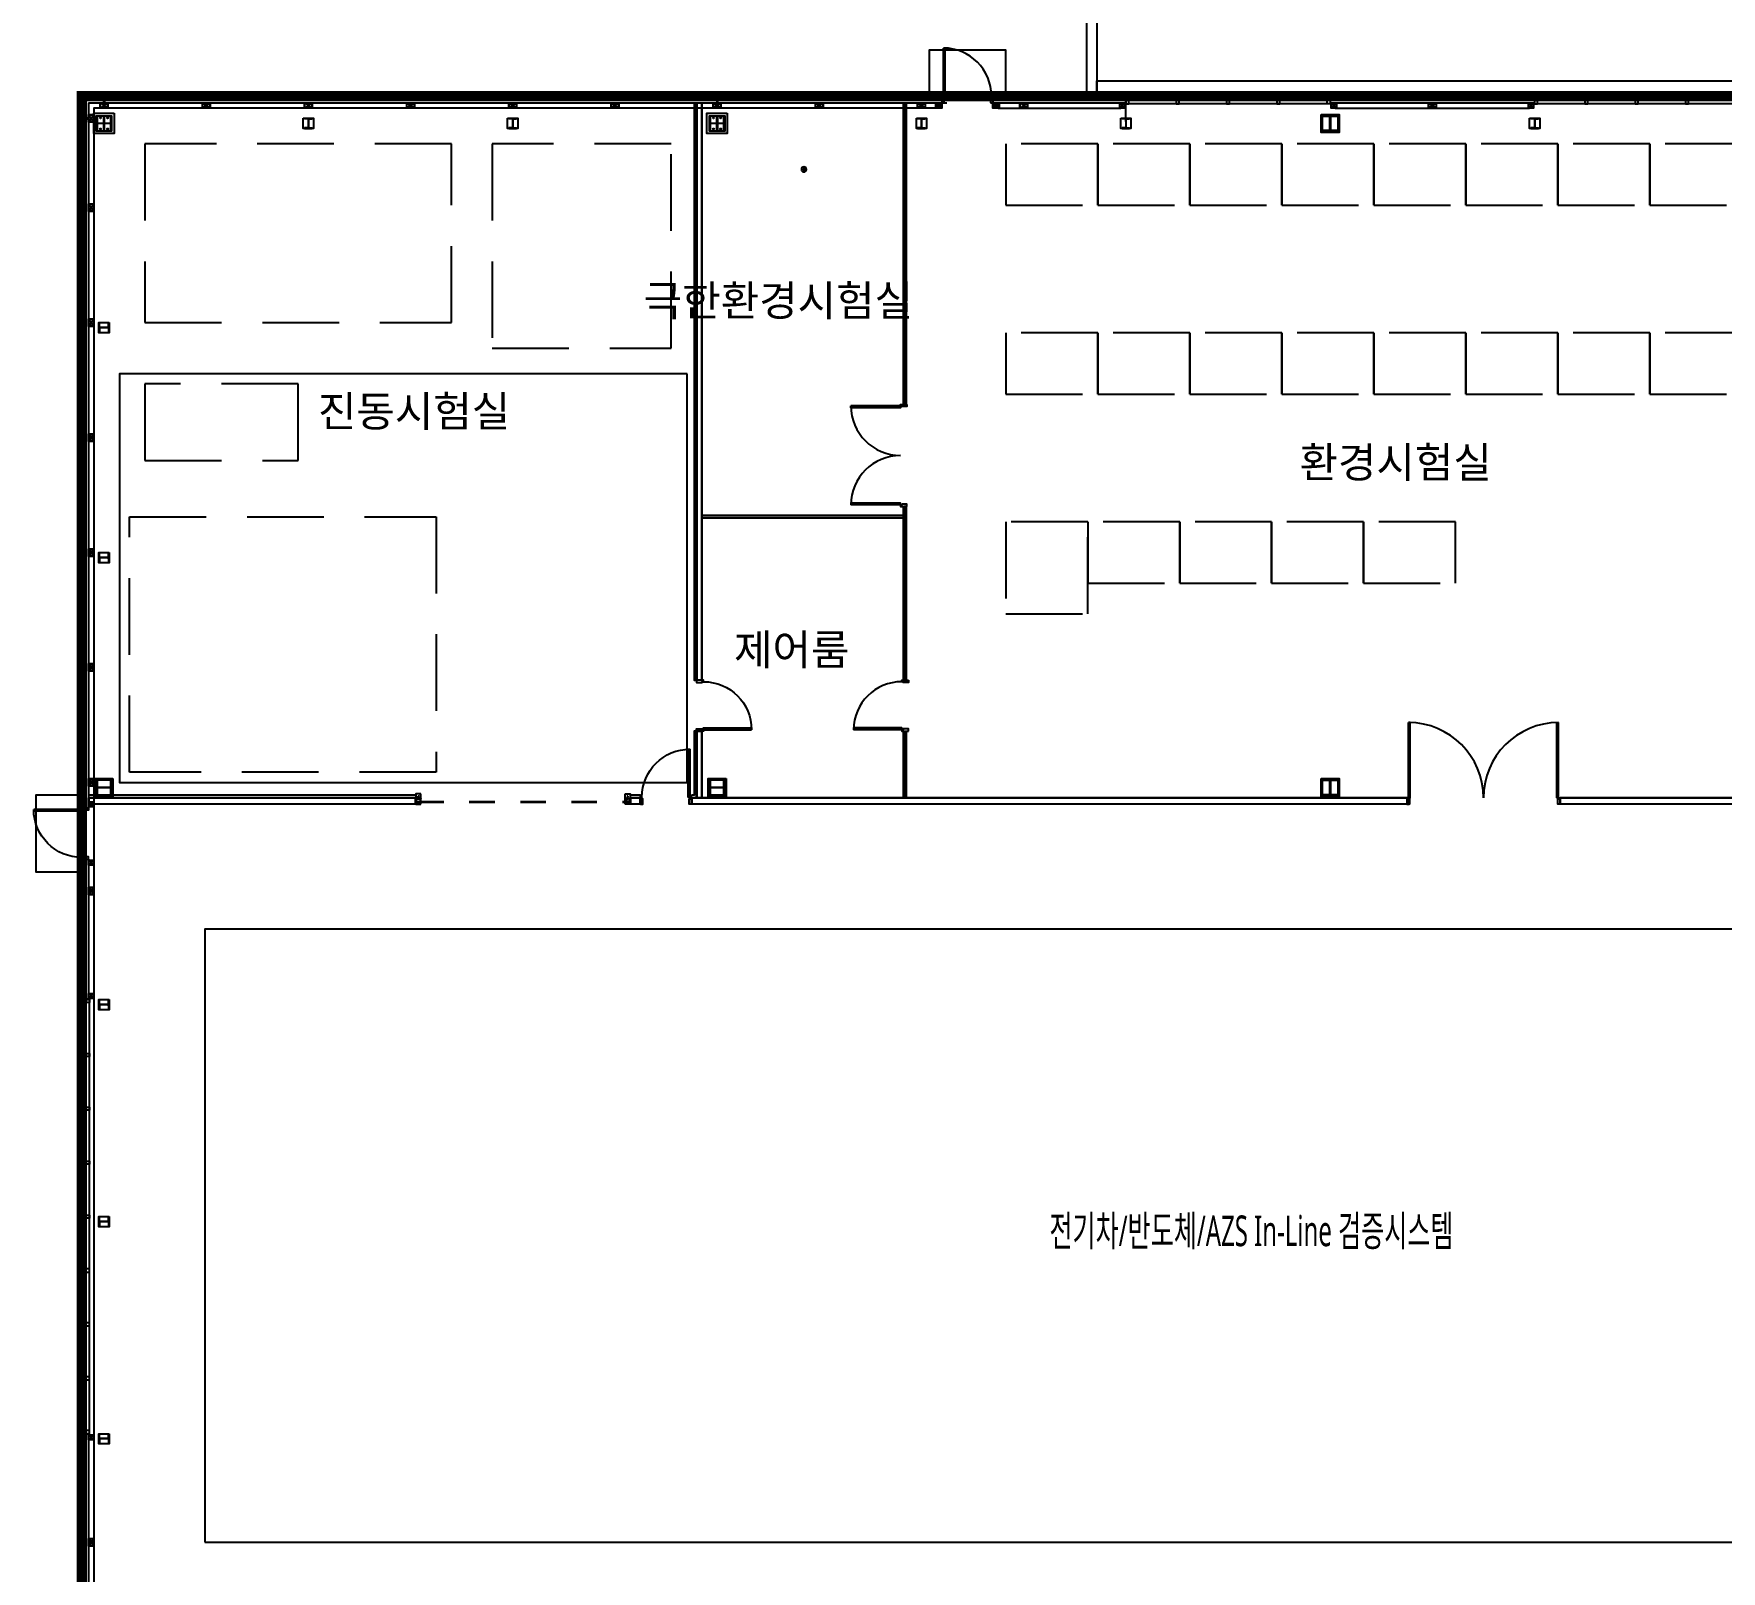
# Model space of a CAD drawing. Header units: millimetres. Extents: x 0 to 420500, y 0 to 297000.
# Drawn here: x 121329 to 154358, y 222067 to 252165 of the extents above; entities that cross this region are included whole.
import ezdxf

# ---------------------------------------------------------------- set-up
doc = ezdxf.new("R2010")
doc.units = ezdxf.units.MM
doc.header["$LTSCALE"] = 500
for name, pattern in [('HID', [2.3, 1.5, -0.8]), ('HIDDEN', [0.375, 0.25, -0.125]), ('HIDDEN2', [1, 0.5, -0.5])]:
    doc.linetypes.add(name, pattern=pattern)
for name, color, linetype in [('AA-WAXM-FRAM', 7, 'Continuous'), ('AX', 2, 'Continuous'), ('BACK', 8, 'Continuous'), ('ELE-6', 6, 'Continuous'), ('HAT', 8, 'Continuous'), ('메탈판넬-2', 8, 'Continuous')]:
    doc.layers.add(name, color=color, linetype=linetype)
doc.styles.add('스타일1', font='')
doc.styles.get('스타일1').set_extended_font_data('Malgun Gothic')

# ---------------------------------------------------------------- blocks, each defined once
blk = doc.blocks.new('D-1000')
at = {"layer": 'BACK'}
blk.add_line((30, 125), (30, 1065), dxfattribs=at)
for points in [[(30, 125), (65, 125), (65, 1065), (30, 1065)], [(0, -10), (45, -10), (45, -10), (45, -10), (45, 95), (30, 95), (30, 125), (0, 125), (0, -10)], [(1000, -10), (955, -10), (955, -10), (955, -10), (955, 95), (970, 95), (970, 125), (1000, 125), (1000, -10)]]:
    blk.add_lwpolyline(points, dxfattribs=at)
blk.add_arc((30, 125), 940, 0, 90, dxfattribs=at)
blk = doc.blocks.new('D-2000')
at = {"layer": 'BACK'}
for p, q in [((30, 210), (30, 1180)), ((1970, 210), (1970, 1180))]:
    blk.add_line(p, q, dxfattribs=at)
for points in [[(30, 210), (65, 210), (65, 1180), (30, 1180)], [(1970, 210), (1935, 210), (1935, 1180), (1970, 1180)], [(0, 85), (45, 85), (45, 85), (45, 85), (45, 180), (30, 180), (30, 210), (0, 210), (0, 85)], [(2000, 85), (1955, 85), (1955, 85), (1955, 85), (1955, 180), (1970, 180), (1970, 210), (2000, 210), (2000, 85)]]:
    blk.add_lwpolyline(points, dxfattribs=at)
for centre, start, end in [((30, 210), 0, 90), ((1970, 210), 90, 180)]:
    blk.add_arc(centre, 970, start, end, dxfattribs=at)
blk = doc.blocks.new('XREF-A-PLAN$0$D-2000')
at = {"layer": 'BACK'}
for p, q in [((-970, 190), (-970, 1660)), ((1970, 190), (1970, 1660))]:
    blk.add_line(p, q, dxfattribs=at)
for points in [[(-970, 190), (-935, 190), (-935, 1660), (-970, 1660)], [(1970, 190), (1935, 190), (1935, 1660), (1970, 1660)], [(-1000, 65), (-955, 65), (-955, 65), (-955, 65), (-955, 160), (-970, 160), (-970, 190), (-1000, 190), (-1000, 65)], [(2000, 65), (1955, 65), (1955, 65), (1955, 65), (1955, 160), (1970, 160), (1970, 190), (2000, 190), (2000, 65)]]:
    blk.add_lwpolyline(points, dxfattribs=at)
for centre, start, end in [((-970, 190), 0, 90), ((1970, 190), 90, 180)]:
    blk.add_arc(centre, 1470, start, end, dxfattribs=at)
blk = doc.blocks.new('shutte-4x4')
at = {"layer": 'BACK'}
h = blk.add_hatch(dxfattribs=at)
h.set_pattern_fill('ANSI37', color=256, scale=1.25, angle=360, style=0)
h.set_pattern_definition([(135, (628927.8064, 2052648.192), (-2.806330038, -2.806330038), []), (225, (628927.8064, 2052648.192), (2.806330038, -2.806330038), [])])
h.paths.add_polyline_path([(-5027, 13, 0.484621), (-5027, 12, -0.246615), (-5022, 6), (-5022, 6), (-5022, -6), (-5016, -6), (-5016, 4, -0.042788), (-5016, 4, 0.351979)])
h.paths.add_polyline_path([(-5016, -6), (-5022, -6), (-5022, -9), (-5016, -9)])
h.paths.add_polyline_path([(-5016, -9), (-5022, -9), (-5022, -13), (-5016, -13)])
h.paths.add_polyline_path([(-5016, -13), (-5022, -13), (-5022, -23), (-5014, -23), (-5014, -17), (-5016, -17)])
h = blk.add_hatch(dxfattribs=at)
h.set_pattern_fill('ANSI37', color=256, scale=1.25, angle=360, style=0)
h.set_pattern_definition([(225, (628927.8064, 2061425.844), (-2.806330038, 2.806330038), []), (135, (628927.8064, 2061425.844), (2.806330038, 2.806330038), [])])
h.paths.add_polyline_path([(-996, 13, -0.484621), (-995, 12, 0.246615), (-1000, 6), (-1000, 6), (-1000, -6), (-1006, -6), (-1006, 4, 0.042788), (-1006, 4, -0.351979)])
h.paths.add_polyline_path([(-1006, -6), (-1000, -6), (-1000, -9), (-1006, -9)])
h.paths.add_polyline_path([(-1006, -9), (-1000, -9), (-1000, -13), (-1006, -13)])
h.paths.add_polyline_path([(-1006, -13), (-1000, -13), (-1000, -23), (-1009, -23), (-1009, -17), (-1006, -17)])
for p, q in [((-5111, 75), (-5111, -25)), ((-5096, 75), (-5111, 75)), ((-5110, 73), (-5110, -24)), ((-5096, 73), (-5110, 73)), ((-5026, 85), (-5096, 85)), ((-5096, 85), (-5096, 55)), ((-5096, 75), (-5096, 73)), ((-5094, 55), (-5096, 55)), ((-5029, 83), (-5094, 83)), ((-5094, 83), (-5094, 55)), ((-5083, 26), (-5013, 26)), ((-5083, -2), (-5083, 26)), ((-5081, 25), (-5011, 25)), ((-5081, 0), (-5081, 25)), ((-5071, 77), (-5071, 83)), ((-5051, 77), (-5071, 77)), ((-5066, 85), (-5066, 125)), ((-5066, 75), (-5066, 83)), ((-5063, 13), (-5063, 23)), ((-5056, 85), (-5056, 125)), ((-5056, 75), (-5056, 83)), ((-5051, 77), (-5051, 83)), ((-5029, 83), (-5029, 55)), ((-5026, 55), (-5029, 55)), ((-5026, 85), (-5026, 55)), ((-5026, 73), (-5026, 75)), ((-5011, 75), (-5026, 75)), ((-5013, 73), (-5026, 73)), ((-5022, 0), (-5022, 6)), ((-5016, -17), (-5016, 4)), ((-5014, -23), (-5014, 4)), ((-5013, 26), (-5013, 73)), ((-5011, 25), (-5011, 75)), ((-5011, -25), (-5011, 4)), ((-1011, 25), (-1011, 75)), ((-1011, 75), (-996, 75)), ((-941, 25), (-1011, 25)), ((-1011, -25), (-1011, 4)), ((-1010, 26), (-1010, 73)), ((-1010, 73), (-996, 73)), ((-940, 26), (-1010, 26)), ((-1009, -23), (-1009, 4)), ((-1006, -17), (-1006, 4)), ((-1000, 0), (-1000, 6)), ((-996, 85), (-926, 85)), ((-996, 85), (-996, 55)), ((-996, 73), (-996, 75)), ((-996, 55), (-994, 55)), ((-994, 83), (-929, 83)), ((-994, 83), (-994, 55)), ((-971, 77), (-971, 83)), ((-971, 77), (-951, 77)), ((-966, 85), (-966, 125)), ((-966, 75), (-966, 83)), ((-960, 13), (-960, 23)), ((-956, 85), (-956, 125)), ((-956, 75), (-956, 83)), ((-951, 77), (-951, 83)), ((-941, 0), (-941, 25)), ((-940, -2), (-940, 26)), ((-929, 83), (-929, 55)), ((-929, 55), (-926, 55)), ((-926, 85), (-926, 55)), ((-926, 75), (-926, 73)), ((-926, 75), (-911, 75)), ((-926, 73), (-913, 73)), ((-913, 73), (-913, -24)), ((-911, 75), (-911, -25)), ((-5111, -25), (-5011, -25)), ((-5110, -24), (-5013, -24)), ((-5083, -2), (-5025, -2)), ((-5081, 0), (-5022, 0)), ((-5031, -6), (-5036, -9)), ((-5031, -13), (-5036, -9)), ((-5031, -6), (-5014, -6)), ((-5031, -13), (-5014, -13)), ((-5025, -24), (-5025, -2)), ((-5022, -24), (-5022, 0)), ((-5014, -17), (-5016, -17)), ((-5014, -6), (-5011, -3)), ((-5014, -13), (-5011, -16)), ((-5013, -24), (-5013, -2)), ((-5011, -25), (-5011, 0)), ((-1011, -25), (-1011, 0)), ((-1009, -6), (-1011, -3)), ((-1009, -13), (-1011, -16)), ((-911, -25), (-1011, -25)), ((-1010, -24), (-1010, -2)), ((-913, -24), (-1010, -24)), ((-991, -6), (-1009, -6)), ((-991, -13), (-1009, -13)), ((-1009, -17), (-1006, -17)), ((-941, 0), (-1000, 0)), ((-1000, -24), (-1000, 0)), ((-940, -2), (-998, -2)), ((-998, -24), (-998, -2)), ((-991, -6), (-986, -9)), ((-991, -13), (-986, -9))]:
    blk.add_line(p, q, dxfattribs=at)
at = {"layer": 'BACK', "linetype": 'HIDDEN2', "ltscale": 2}
for p, q in [((-5063, 23), (-960, 23)), ((-5063, 13), (-960, 13))]:
    blk.add_line(p, q, dxfattribs=at)
at = {"layer": 'BACK'}
for points in [[(-5011, 175), (-5111, 175), (-5111, 85), (-5011, 85)], [(-5014, 173), (-5109, 173), (-5109, 87), (-5014, 87)], [(-1011, 175), (-911, 175), (-911, 85), (-1011, 85)], [(-1009, 173), (-914, 173), (-914, 87), (-1009, 87)]]:
    blk.add_lwpolyline(points, close=True, dxfattribs=at)
for centre, radius, start, end in [((-5117, 80), 7.53, 318.3864, 41.6136), ((-5116, 80), 7.53, 318.3864, 41.6136), ((-5114, 80), 7.53, 318.3864, 41.6136), ((-5113, 80), 7.53, 318.3864, 41.6136), ((-5112, 80), 7.53, 318.3864, 41.6136), ((-5111, 80), 7.53, 318.3864, 41.6136), ((-5110, 80), 7.53, 318.3864, 41.6136), ((-5108, 80), 7.53, 318.3864, 41.6136), ((-5107, 80), 7.53, 318.3864, 41.6136), ((-5106, 80), 7.53, 318.3864, 41.6136), ((-5069, 132), 7.9, 216.9609, 331.8306), ((-5061, 99), 24.2, 245.5812, 294.4188), ((-5055, 124), 7.93, 47.3689, 145.662), ((-5027, 2), 11, 10.779, 88.343), ((-5027, 13), 0.603, 108.9819, 212.4052), ((-5030, 5), 8.07, 9.966, 64.9017), ((-5016, 80), 7.53, 138.3864, 221.6136), ((-5015, 80), 7.53, 138.3864, 221.6136), ((-5014, 80), 7.53, 138.3864, 221.6136), ((-5013, 80), 7.53, 138.3864, 221.6136), ((-5012, 80), 7.53, 138.3864, 221.6136), ((-5010, 80), 7.53, 138.3864, 221.6136), ((-5009, 80), 7.53, 138.3864, 221.6136), ((-5008, 80), 7.53, 138.3864, 221.6136), ((-5014, 4), 2.5, 0, 180), ((-5007, 80), 7.53, 138.3864, 221.6136), ((-5006, 80), 7.53, 138.3864, 221.6136), ((-1017, 80), 7.53, 318.3864, 41.6136), ((-1009, 4), 2.5, 0, 180), ((-1016, 80), 7.53, 318.3864, 41.6136), ((-1014, 80), 7.53, 318.3864, 41.6136), ((-1013, 80), 7.53, 318.3864, 41.6136), ((-1012, 80), 7.53, 318.3864, 41.6136), ((-995, 2), 11, 91.657, 169.221), ((-1011, 80), 7.53, 318.3864, 41.6136), ((-1010, 80), 7.53, 318.3864, 41.6136), ((-1008, 80), 7.53, 318.3864, 41.6136), ((-1007, 80), 7.53, 318.3864, 41.6136), ((-1006, 80), 7.53, 318.3864, 41.6136), ((-992, 5), 8.07, 115.0983, 170.034), ((-996, 13), 0.603, 327.5948, 71.0181), ((-967, 124), 7.93, 34.338, 132.6311), ((-961, 99), 24.2, 245.5812, 294.4188), ((-954, 132), 7.9, 208.1694, 323.0391), ((-916, 80), 7.53, 138.3864, 221.6136), ((-915, 80), 7.53, 138.3864, 221.6136), ((-914, 80), 7.53, 138.3864, 221.6136), ((-913, 80), 7.53, 138.3864, 221.6136), ((-912, 80), 7.53, 138.3864, 221.6136), ((-910, 80), 7.53, 138.3864, 221.6136), ((-909, 80), 7.53, 138.3864, 221.6136), ((-908, 80), 7.53, 138.3864, 221.6136), ((-907, 80), 7.53, 138.3864, 221.6136), ((-906, 80), 7.53, 138.3864, 221.6136)]:
    blk.add_arc(centre, radius, start, end, dxfattribs=at)
blk = doc.blocks.new('%%P150RD')
at = {"layer": 'BACK'}
for p, q in [((-87.5, 0), (87.5, 0)), ((0, 87.5), (0, -87.5))]:
    blk.add_line(p, q, dxfattribs=at)
blk.add_circle((0, 0), 75, dxfattribs=at)
blk = doc.blocks.new('SQ-PIPE-100X100X4.5TP')
at = {"layer": 'BACK'}
for p, q in [((-96, 96), (-4, 4)), ((-4, 96), (-96, 4))]:
    blk.add_line(p, q, dxfattribs=at)
for points in [[(0, 100), (0, 0), (-100, 0), (-100, 100)], [(-4, 96), (-4, 4), (-96, 4), (-96, 96)]]:
    blk.add_lwpolyline(points, close=True, dxfattribs=at)
blk = doc.blocks.new('SQ-PIPE-100X100X4.5T')
at = {"layer": 'BACK'}
for p, q in [((-89, 8), (46, 8)), ((-89, -8), (46, -8))]:
    blk.add_line(p, q, dxfattribs=at)
blk.add_circle((-69, 0), 7.5, dxfattribs=at)
blk.add_arc((-102, 0), 15.1, 330.1372, 29.8628, dxfattribs=at)
blk = doc.blocks.new('SQ-PIPE-100X100X4.5TS')
at = {"layer": 'BACK'}
for p, q in [((-71, 4), (71, 96)), ((71, 4), (-71, 96))]:
    blk.add_line(p, q, dxfattribs=at)
for points in [[(75, 0), (75, 100), (-75, 100), (-75, 0)], [(71, 4), (71, 96), (-71, 96), (-71, 4)]]:
    blk.add_lwpolyline(points, close=True, dxfattribs=at)
blk = doc.blocks.new('SQ-PIPE-100X100X4.5TD')
at = {"layer": 'ELE-6'}
for p, q in [((-10, 135), (-10, 0)), ((0, 135), (0, 0))]:
    blk.add_line(p, q, dxfattribs=at)
at = {"layer": 'HAT'}
blk.add_circle((-5, 122), 5, dxfattribs=at)
blk.add_arc((-5, 144), 10, 240.1368, 299.8632, dxfattribs=at)
blk = doc.blocks.new('X-PIPE-1PL')
at = {"layer": 'AA-WAXM-FRAM', "color": 8}
blk.add_line((24100, 200), (27900, 200), dxfattribs=at)
for p in [(16380, 200), (17520, 200), (19980, 200), (24120, 200), (27980, 200), (-200, -13480), (-200, -14620), (-200, -17230), (-200, -25870)]:
    blk.add_blockref('SQ-PIPE-100X100X4.5TP', p)
at = {"xscale": -1.000000000000004, "rotation": 90}
blk.add_blockref('SQ-PIPE-100X100X4.5TD', (-300, -17250), dxfattribs=at)
at = {"layer": 'AA-WAXM-FRAM'}
for p, xscale, rotation in [((0, 346), -1.000000000000004, 90), ((12000, 346), -1.000000000000004, 90), ((-346, 0), -1, 180)]:
    blk.add_blockref('SQ-PIPE-100X100X4.5T', p, dxfattribs=dict(at, xscale=xscale, rotation=rotation))
at = {"layer": '메탈판넬-2', "xscale": -1}
for p, rotation in [((-300, 0), 270), ((0, 300), 180), ((2000, 300), 180), ((4000, 300), 180), ((6000, 300), 180), ((8000, 300), 180), ((10000, 300), 180), ((12000, 300), 180), ((14000, 300), 180), ((16000, 300), 180), ((18000, 300), 180), ((26000, 300), 180), ((-300, -1750), 270), ((-300, -4000), 270), ((-300, -6250), 270), ((-300, -8500), 270), ((-300, -10750), 270), ((-300, -13000), 270), ((-300, -15125), 270), ((-300, -27875), 270)]:
    blk.add_blockref('SQ-PIPE-100X100X4.5TS', p, dxfattribs=dict(at, rotation=rotation))
blk = doc.blocks.new('1층 창문-1')
at = {"layer": 'BACK'}
for p, q in [((61530, 86335), (61500, 86335)), ((61500, 86335), (61500, 86185)), ((61560, 86311), (61500, 86311)), ((61530, 86311), (61530, 86335)), ((61560, 86185), (61560, 86311)), ((62515, 86312), (62515, 86336)), ((63500, 86312), (63500, 86336)), ((64485, 86312), (64485, 86336)), ((65440, 86311), (65500, 86311)), ((65440, 86185), (65440, 86311)), ((65470, 86311), (65470, 86335)), ((65470, 86335), (65500, 86335)), ((65500, 86335), (65500, 86185)), ((69530, 86335), (69500, 86335)), ((69500, 86335), (69500, 86185)), ((69560, 86311), (69500, 86311)), ((69530, 86311), (69530, 86335)), ((69560, 86185), (69560, 86311)), ((70515, 86312), (70515, 86336)), ((71500, 86312), (71500, 86336)), ((72485, 86312), (72485, 86336)), ((61500, 86185), (61560, 86185)), ((65500, 86185), (65440, 86185)), ((69500, 86185), (69560, 86185)), ((41065, 68620), (41065, 68650)), ((41065, 68650), (41215, 68650)), ((41089, 68620), (41065, 68620)), ((41089, 68590), (41089, 68650)), ((41215, 68590), (41089, 68590)), ((41215, 68650), (41215, 68590)), ((41088, 67565), (41064, 67565)), ((41088, 66510), (41064, 66510)), ((41088, 65455), (41064, 65455)), ((41088, 64400), (41064, 64400)), ((41088, 63345), (41064, 63345)), ((41088, 62290), (41064, 62290)), ((41088, 61235), (41064, 61235)), ((41089, 60180), (41065, 60180)), ((41065, 60180), (41065, 60150)), ((41065, 60150), (41215, 60150)), ((41089, 60210), (41089, 60150)), ((41215, 60210), (41089, 60210)), ((41215, 60150), (41215, 60210))]:
    blk.add_line(p, q, dxfattribs=at)
at = {"layer": 'BACK', "linetype": 'Continuous', "ltscale": 2}
for p, q in [((61530, 86335), (65470, 86335)), ((61530, 86311), (65500, 86311)), ((69530, 86335), (73470, 86335)), ((69530, 86311), (73500, 86311)), ((41065, 68620), (41065, 60180)), ((41089, 68620), (41089, 60150))]:
    blk.add_line(p, q, dxfattribs=at)
at = {"layer": 'BACK', "linetype": 'Continuous'}
for p, q in [((65500, 86185), (61560, 86185)), ((73500, 86185), (69560, 86185)), ((41215, 60150), (41215, 68590))]:
    blk.add_line(p, q, dxfattribs=at)
at = {"layer": 'BACK'}
for points in [[(62485, 86186), (62545, 86186), (62545, 86312), (62485, 86312)], [(63470, 86186), (63530, 86186), (63530, 86312), (63470, 86312)], [(64455, 86186), (64515, 86186), (64515, 86312), (64455, 86312)], [(70485, 86186), (70545, 86186), (70545, 86312), (70485, 86312)], [(71470, 86186), (71530, 86186), (71530, 86312), (71470, 86312)], [(72455, 86186), (72515, 86186), (72515, 86312), (72455, 86312)], [(41214, 67595), (41214, 67535), (41088, 67535), (41088, 67595)], [(41214, 66540), (41214, 66480), (41088, 66480), (41088, 66540)], [(41214, 65485), (41214, 65425), (41088, 65425), (41088, 65485)], [(41214, 64430), (41214, 64370), (41088, 64370), (41088, 64430)], [(41214, 63315), (41214, 63375), (41088, 63375), (41088, 63315)], [(41214, 62260), (41214, 62320), (41088, 62320), (41088, 62260)], [(41214, 61205), (41214, 61265), (41088, 61265), (41088, 61205)]]:
    blk.add_lwpolyline(points, close=True, dxfattribs=at)
blk = doc.blocks.new('EL-FR')
at = {"layer": 'BACK', "linetype": 'HIDDEN', "ltscale": 2}
for p, q in [((-1500, -1120), (-740, -1120)), ((-3300, -1880), (-4060, -1880)), ((-6000, -2220), (-5240, -2220)), ((-3300, -2150), (-4150, -2150)), ((-1500, -2150), (-650, -2150)), ((-8000, -2980), (-8760, -2980)), ((-6000, -3020), (-5240, -3020)), ((-7800, -3780), (-8560, -3780)), ((-6000, -3820), (-5240, -3820)), ((-3300, -3850), (-4150, -3850)), ((-1500, -3850), (-650, -3850)), ((-1300, -4120), (-540, -4120)), ((-7800, -4580), (-8560, -4580)), ((-7800, -4650), (-8650, -4650)), ((-6000, -4650), (-5150, -4650)), ((-3300, -4880), (-4060, -4880)), ((-1300, -4920), (-540, -4920)), ((-3300, -5680), (-4060, -5680)), ((-1300, -5720), (-540, -5720)), ((-7800, -6350), (-8650, -6350)), ((-6000, -6350), (-5150, -6350)), ((-6000, -6420), (-5240, -6420)), ((-3300, -6480), (-4060, -6480)), ((-3300, -6690), (-4260, -6690)), ((-1300, -6690), (-340, -6690)), ((-8400, -7180), (-9160, -7180)), ((-8400, -7490), (-9360, -7490)), ((-6000, -7490), (-5040, -7490)), ((-3300, -8610), (-4260, -8610)), ((-1300, -8610), (-340, -8610)), ((-1300, -8820), (-540, -8820)), ((-8400, -9410), (-9360, -9410)), ((-6000, -9410), (-5040, -9410)), ((-6000, -9720), (-5240, -9720)), ((-3300, -9890), (-4260, -9890)), ((-3300, -9580), (-4060, -9580)), ((-1300, -9890), (-340, -9890)), ((-8400, -10480), (-9160, -10480)), ((-6000, -10520), (-5240, -10520)), ((-8400, -11280), (-9160, -11280)), ((-6000, -11320), (-5240, -11320)), ((-3300, -11810), (-4260, -11810)), ((-1300, -11810), (-340, -11810)), ((-8400, -12080), (-9160, -12080)), ((-6000, -12120), (-5240, -12120)), ((-1300, -12120), (-540, -12120)), ((-8400, -12880), (-9160, -12880)), ((-3300, -12880), (-4060, -12880))]:
    blk.add_line(p, q, dxfattribs=at)
for points in [[(-1500, -1100), (-1500, -1900), (-3300, -1900), (-3300, -1100)], [(-1500, -1900), (-1500, -4100), (-3300, -4100), (-3300, -1900)], [(-6000, -3000), (-8000, -3000), (-8000, -2200), (-6000, -2200)], [(-6000, -3000), (-6000, -3800), (-7800, -3800), (-7800, -3000)], [(-6000, -3800), (-6000, -4600), (-7800, -4600), (-7800, -3800)], [(-1300, -4100), (-1300, -4900), (-3300, -4900), (-3300, -4100)], [(-1300, -4100), (-1300, -4900), (-3300, -4900), (-3300, -4100)], [(-6000, -4600), (-6000, -6400), (-7800, -6400), (-7800, -4600)], [(-1300, -4900), (-1300, -5700), (-3300, -5700), (-3300, -4900)], [(-1300, -4900), (-1300, -5700), (-3300, -5700), (-3300, -4900)], [(-1300, -5700), (-1300, -6500), (-3300, -6500), (-3300, -5700)], [(-6000, -6400), (-6000, -7200), (-8400, -7200), (-8400, -6400)], [(-1300, -6500), (-1300, -8800), (-3300, -8800), (-3300, -6500)], [(-6000, -7200), (-6000, -9700), (-8400, -9700), (-8400, -7200)], [(-1300, -8800), (-1300, -9600), (-3300, -9600), (-3300, -8800)], [(-6000, -9700), (-6000, -10500), (-8400, -10500), (-8400, -9700)], [(-1300, -9600), (-1300, -12100), (-3300, -12100), (-3300, -9600)], [(-6000, -11300), (-8400, -11300), (-8400, -10500), (-6000, -10500)], [(-6000, -12100), (-8400, -12100), (-8400, -11300), (-6000, -11300)], [(-6000, -12900), (-8400, -12900), (-8400, -12100), (-6000, -12100)], [(-1300, -12100), (-1300, -12900), (-3300, -12900), (-3300, -12100)]]:
    blk.add_lwpolyline(points, close=True, dxfattribs=at)
for centre, radius, start, end in [((-3229, -1951), 834, 94.8824, 175.1176), ((-1571, -1049), 834, 274.8824, 355.1176), ((-7929, -3051), 834, 94.8824, 175.1176), ((-6071, -2149), 834, 274.8824, 355.1176), ((-3300, -2150), 850, 180, 270), ((-1500, -2150), 850, 270, 0), ((-7729, -3851), 834, 94.8824, 175.1176), ((-6071, -2949), 834, 274.8824, 355.1176), ((-3300, -3850), 850, 90, 180), ((-1500, -3850), 850, 0, 90), ((-7729, -4651), 834, 94.8824, 175.1176), ((-6071, -3749), 834, 274.8824, 355.1176), ((-3229, -4951), 834, 94.8824, 175.1176), ((-1371, -4049), 834, 274.8824, 355.1176), ((-7800, -4650), 850, 180, 270), ((-6000, -4650), 850, 270, 0), ((-3229, -5751), 834, 94.8824, 175.1176), ((-1371, -4849), 834, 274.8824, 355.1176), ((-7800, -6350), 850, 90, 180), ((-6000, -6350), 850, 0, 90), ((-3229, -6551), 834, 94.8824, 175.1176), ((-1371, -5649), 834, 274.8824, 355.1176), ((-8329, -7251), 834, 94.8824, 175.1176), ((-6071, -6349), 834, 274.8824, 355.1176), ((-3300, -6690), 960, 180, 270), ((-1300, -6690), 960, 270, 0), ((-8400, -7490), 960, 180, 270), ((-6000, -7490), 960, 270, 0), ((-3300, -8610), 960, 90, 180), ((-1300, -8610), 960, 0, 90), ((-8400, -9410), 960, 90, 180), ((-6000, -9410), 960, 0, 90), ((-3229, -9651), 834, 94.8824, 175.1176), ((-1371, -8749), 834, 274.8824, 355.1176), ((-8329, -10551), 834, 94.8824, 175.1176), ((-6071, -9649), 834, 274.8824, 355.1176), ((-3300, -9890), 960, 180, 270), ((-1300, -9890), 960, 270, 0), ((-8329, -11351), 834, 94.8824, 175.1176), ((-6071, -10449), 834, 274.8824, 355.1176), ((-3300, -11810), 960, 90, 180), ((-1300, -11810), 960, 0, 90), ((-8329, -12151), 834, 94.8824, 175.1176), ((-6071, -11249), 834, 274.8824, 355.1176), ((-8329, -12951), 834, 94.8824, 175.1176), ((-6071, -12049), 834, 274.8824, 355.1176), ((-3229, -12951), 834, 94.8824, 175.1176), ((-1371, -12049), 834, 274.8824, 355.1176)]:
    blk.add_arc(centre, radius, start, end, dxfattribs=at)
blk = doc.blocks.new('지상1층 장비')
at = {"layer": 'BACK', "linetype": 'HID', "ltscale": 2}
for points in [[(42300, 85400), (42300, 81900), (48300, 81900), (48300, 85400)], [(49100, 81400), (52600, 81400), (52600, 85400), (49100, 85400)], [(59154, 84200), (60954, 84200), (60954, 85400), (59154, 85400)], [(60954, 84200), (62754, 84200), (62754, 85400), (60954, 85400)], [(62754, 84200), (64554, 84200), (64554, 85400), (62754, 85400)], [(64554, 84200), (66354, 84200), (66354, 85400), (64554, 85400)], [(66354, 84200), (68154, 84200), (68154, 85400), (66354, 85400)], [(68154, 84200), (69954, 84200), (69954, 85400), (68154, 85400)], [(69954, 84200), (71754, 84200), (71754, 85400), (69954, 85400)], [(71754, 84200), (73554, 84200), (73554, 85400), (71754, 85400)], [(73554, 83600), (75154, 83600), (75154, 85400), (73554, 85400)], [(59154, 80500), (60954, 80500), (60954, 81700), (59154, 81700)], [(60954, 80500), (62754, 80500), (62754, 81700), (60954, 81700)], [(62754, 80500), (64554, 80500), (64554, 81700), (62754, 81700)], [(64554, 80500), (66354, 80500), (66354, 81700), (64554, 81700)], [(66354, 80500), (68154, 80500), (68154, 81700), (66354, 81700)], [(68154, 80500), (69954, 80500), (69954, 81700), (68154, 81700)], [(69954, 80500), (71754, 80500), (71754, 81700), (69954, 81700)], [(71754, 80500), (73554, 80500), (73554, 81700), (71754, 81700)], [(73554, 79900), (75154, 79900), (75154, 81700), (73554, 81700)], [(42300, 79200), (45300, 79200), (45300, 80700), (42300, 80700)], [(48000, 78100), (48000, 73100), (42000, 73100), (42000, 78100)], [(59154, 76200), (60754, 76200), (60754, 78000), (59154, 78000)], [(60754, 76800), (62554, 76800), (62554, 78000), (60754, 78000)], [(62554, 76800), (64354, 76800), (64354, 78000), (62554, 78000)], [(64354, 76800), (66154, 76800), (66154, 78000), (64354, 78000)], [(66154, 76800), (67954, 76800), (67954, 78000), (66154, 78000)], [(54710, 54600), (55210, 54600), (55210, 55400), (54710, 55400)], [(55210, 51750), (57900, 51750), (57900, 55400), (55210, 55400)], [(43450, 54550), (43450, 51750), (43950, 51750), (43950, 54550)], [(41650, 54250), (41650, 50950), (42450, 50950), (42450, 54250)], [(44400, 45400), (45900, 45400), (45900, 54400), (44400, 54400)], [(49500, 53500), (53500, 53500), (53500, 54400), (49500, 54400)], [(47700, 53500), (48900, 53500), (48900, 53800), (47700, 53800)], [(47700, 52600), (48900, 52600), (48900, 52900), (47700, 52900)], [(49500, 52000), (53500, 52000), (53500, 52900), (49500, 52900)], [(43450, 51600), (43450, 45400), (43950, 45400), (43950, 51600)], [(46500, 50500), (50000, 50500), (50000, 51400), (46500, 51400)], [(50500, 50500), (53500, 50500), (53500, 51400), (50500, 51400)], [(57425, 50250), (58425, 50250), (58425, 51250), (57425, 51250)], [(41650, 50850), (41650, 48150), (42450, 48150), (42450, 50850)], [(46500, 47900), (53500, 47900), (53500, 49900), (46500, 49900)], [(58975, 47725), (59575, 47725), (59575, 48325), (58975, 48325)], [(41950, 48050), (41950, 43850), (42450, 43850), (42450, 48050)], [(46500, 45400), (53500, 45400), (53500, 47400), (46500, 47400)], [(43250, 44300), (43250, 43100), (43750, 43100), (43750, 44300)], [(43750, 44300), (43750, 43100), (44550, 43100), (44550, 44300)], [(44550, 44300), (44550, 43100), (45350, 43100), (45350, 44300)], [(45450, 44300), (45450, 43100), (46650, 43100), (46650, 44300)], [(55450, 44200), (55450, 43200), (56450, 43200), (56450, 44200)], [(56450, 44200), (56450, 43200), (57450, 43200), (57450, 44200)], [(57450, 44200), (57450, 43200), (58450, 43200), (58450, 44200)]]:
    blk.add_lwpolyline(points, close=True, dxfattribs=at)
blk.add_lwpolyline([(57425, 50750), (55035, 50750), (55035, 45400), (57725, 45400), (57725, 50250)], dxfattribs=at)
at = {"layer": 'BACK', "linetype": 'HID'}
blk.add_blockref('EL-FR', (72500, 56200), dxfattribs=at)
blk = doc.blocks.new('S-SC12')
at = {"layer": 'BACK'}
for points in [[(-175, 175), (175, 175), (175, -175), (-175, -175)], [(-150, 150), (150, 150), (150, -150), (-150, -150)]]:
    blk.add_lwpolyline(points, close=True, dxfattribs=at)
blk.add_lwpolyline([(-150, -150), (-150, -135), (-23, -135, 0.414214), (-5, -117), (-5, 117, 0.414214), (-23, 135), (-150, 135), (-150, 150), (150, 150), (150, 135), (23, 135, 0.414214), (5, 117), (5, -117, 0.414214), (23, -135), (150, -135), (150, -150)], format="xyb", close=True, dxfattribs=at)
blk = doc.blocks.new('S-SC13')
at = {"layer": 'BACK'}
for points in [[(-175, 175), (175, 175), (175, -175), (-175, -175)], [(-150, 150), (150, 150), (150, -150), (-150, -150)]]:
    blk.add_lwpolyline(points, close=True, dxfattribs=at)
blk.add_lwpolyline([(-150, -150), (-150, -135), (-23, -135, 0.414214), (-5, -117), (-5, 117, 0.414214), (-23, 135), (-150, 135), (-150, 150), (150, 150), (150, 135), (23, 135, 0.414214), (5, 117), (5, -117, 0.414214), (23, -135), (150, -135), (150, -150)], format="xyb", close=True, dxfattribs=at)
blk = doc.blocks.new('S-SC11')
at = {"layer": 'BACK'}
for points in [[(-175, 175), (175, 175), (175, -175), (-175, -175)], [(-150, 150), (150, 150), (150, -150), (-150, -150)]]:
    blk.add_lwpolyline(points, close=True, dxfattribs=at)
blk.add_lwpolyline([(-150, -150), (-150, -135), (-23, -135, 0.414214), (-5, -117), (-5, 117, 0.414214), (-23, 135), (-150, 135), (-150, 150), (150, 150), (150, 135), (23, 135, 0.414214), (5, 117), (5, -117, 0.414214), (23, -135), (150, -135), (150, -150)], format="xyb", close=True, dxfattribs=at)
blk = doc.blocks.new('*U728')
for p, q in [((59, 185), (0, 185)), ((59, 9), (0, 9)), ((72, 172), (72, 22)), ((78, 172), (78, 22)), ((91, 185), (150, 185)), ((91, 9), (150, 9))]:
    blk.add_line(p, q)
for points in [[(150, 185), (150, 194), (0, 194), (0, 185)], [(0, 9), (0, 0), (150, 0), (150, 9)]]:
    blk.add_lwpolyline(points)
for centre, start, end in [((59, 172), 0, 90), ((59, 22), 270, 0), ((91, 172), 90, 180), ((91, 22), 180, 270)]:
    blk.add_arc(centre, 13, start, end)
blk = doc.blocks.new('S-WC1')
at = {"layer": 'BACK'}
blk.add_lwpolyline([(-100, 100), (100, 100), (100, -100), (-100, -100)], close=True, dxfattribs=at)
blk.add_blockref('*U728', (-75, -97), dxfattribs=at)
blk = doc.blocks.new('S-SC11A')
at = {"layer": 'BACK'}
for points in [[(-175, 175), (175, 175), (175, -175), (-175, -175)], [(-150, 150), (150, 150), (150, -150), (-150, -150)]]:
    blk.add_lwpolyline(points, close=True, dxfattribs=at)
blk.add_lwpolyline([(-150, -150), (-150, -135), (-23, -135, 0.414214), (-5, -117), (-5, 117, 0.414214), (-23, 135), (-150, 135), (-150, 150), (150, 150), (150, 135), (23, 135, 0.414214), (5, 117), (5, -117, 0.414214), (23, -135), (150, -135), (150, -150)], format="xyb", close=True, dxfattribs=at)
blk = doc.blocks.new('S-SC12B')
at = {"layer": 'BACK'}
for points in [[(-200, 200), (200, 200), (200, -200), (-200, -200)], [(-150, 150), (150, 150), (150, -150), (-150, -150)], [(-150, 6), (-5, 6), (-5, -6), (-150, -6)], [(5, 6), (150, 6), (150, -6), (5, -6)]]:
    blk.add_lwpolyline(points, close=True, dxfattribs=at)
blk.add_lwpolyline([(-150, -150), (-150, -135), (-23, -135, 0.4142136), (-5, -117), (-5, 117, 0.4142136), (-23, 135), (-150, 135), (-150, 150), (150, 150), (150, 135), (23, 135, 0.4142136), (5, 117), (5, -117, 0.4142136), (23, -135), (150, -135), (150, -150)], format="xyb", close=True, dxfattribs=at)
for centre in [(-110, 70.5), (110, 70.5), (-110, -70.5), (110, -70.5)]:
    blk.add_circle(centre, 11, dxfattribs=at)

msp = doc.modelspace()

# ---------------------------------------------------------------- linework, layer by layer
at = {"layer": 'AX', "color": 6, "linetype": 'HID', "const_width": 200}
msp.add_lwpolyline([(122269, 250945), (194439, 250945), (194439, 236875), (197139, 236875), (197139, 229360), (194439, 229360), (194439, 207075), (158604, 207075), (158604, 206175), (153604, 206175), (153604, 207075), (134604, 207075), (134604, 206175), (129604, 206175), (129604, 207075), (122269, 207075), (122269, 250945)], dxfattribs=at)
at = {"layer": 'BACK'}
for p, q in [((141934, 252445), (141934, 250945)), ((142134, 252445), (142134, 250945)), ((122269, 250945), (139134, 250945)), ((122269, 250945), (122269, 237010)), ((122404, 250810), (139199, 250810)), ((122404, 250810), (122404, 237010)), ((140059, 250810), (142704, 250810)), ((140074, 250945), (150704, 250945)), ((140204, 250710), (142604, 250710)), ((142707, 250956), (142707, 250960)), ((142717, 250956), (142717, 250960)), ((146704, 250945), (146704, 250810)), ((146704, 250810), (150704, 250810)), ((150704, 250945), (150704, 250810)), ((138379, 238509), (138379, 237210)), ((134204, 237210), (134204, 237260)), ((122269, 236010), (122269, 233260)), ((122404, 236010), (122404, 233260)), ((122404, 233260), (122269, 233260)), ((122269, 224760), (122269, 207075)), ((122404, 224760), (122269, 224760)), ((122404, 224760), (122404, 207210))]:
    msp.add_line(p, q, dxfattribs=at)
for points in [[(140354, 250945), (140354, 251845), (138854, 251845), (138854, 250945)], [(142134, 251245), (194739, 251245), (194739, 241060), (194439, 241060), (194439, 250945), (142134, 250945), (142134, 251245)], [(142704, 250445), (142704, 251035)], [(139104, 250810), (139104, 250710), (122504, 250710), (122504, 207310), (129814, 207310)], [(134254, 250810), (134254, 239510), (134304, 239510)], [(134404, 239510), (134304, 239510), (134304, 250810), (134404, 250810), (134404, 239510)], [(134394, 239510), (134394, 239512), (134403, 239512), (134403, 250809), (134306, 250809), (134306, 239512), (134314, 239512), (134314, 239510)], [(138354, 244910), (138354, 250810)], [(138404, 244910), (138354, 244910), (138354, 250810), (138404, 250810), (138404, 244910)], [(138394, 244910), (138394, 244912), (138403, 244912), (138403, 250809), (138356, 250809), (138356, 244912), (138364, 244912), (138364, 244910)], [(138404, 244910), (138404, 250810)], [(138354, 239510), (138354, 242910)], [(138404, 239510), (138354, 239510), (138354, 242910), (138404, 242910), (138404, 239510)], [(138394, 239510), (138394, 239512), (138403, 239512), (138403, 242909), (138356, 242909), (138356, 239512), (138364, 239512), (138364, 239510)], [(138404, 239510), (138404, 242910)], [(134404, 242685), (134404, 242735), (138354, 242735), (138354, 242685), (134404, 242685)], [(134404, 242695), (134406, 242695), (134406, 242687), (138353, 242687), (138353, 242734), (134406, 242734), (134406, 242725), (134404, 242725)], [(134404, 239510), (134404, 242685)], [(134304, 238510), (134254, 238510), (134254, 237260), (134204, 237260)], [(134404, 237210), (134304, 237210), (134304, 238510), (134404, 238510), (134404, 237210)], [(134394, 237210), (134394, 237212), (134403, 237212), (134403, 238509), (134306, 238509), (134306, 237212), (134314, 237212), (134314, 237210)], [(138354, 237210), (138354, 238510)], [(138404, 237210), (138354, 237210), (138354, 238510), (138404, 238510), (138404, 237210)], [(138394, 237210), (138394, 237212), (138403, 237212), (138403, 238509), (138356, 238509), (138356, 237212), (138364, 237212), (138364, 237210)], [(138404, 237210), (138404, 238510)], [(122269, 237260), (121369, 237260), (121369, 235760), (122269, 235760)], [(128804, 237260), (122404, 237260)], [(122404, 237085), (122404, 237210), (128804, 237210), (128804, 237085), (122404, 237085)], [(122404, 237148), (122408, 237148), (122408, 237089), (128800, 237089), (128800, 237206), (122408, 237206), (122408, 237148), (122404, 237148)], [(133204, 237210), (133204, 237260), (133004, 237260)], [(133004, 237085), (133004, 237210), (133204, 237210), (133204, 237085), (133004, 237085)], [(133004, 237148), (133008, 237148), (133008, 237089), (133200, 237089), (133200, 237206), (133008, 237206), (133008, 237148), (133004, 237148)], [(134204, 237085), (134204, 237210), (148254, 237210), (148254, 237085), (134204, 237085)], [(134204, 237148), (134208, 237148), (134208, 237089), (148250, 237089), (148250, 237206), (134208, 237206), (134208, 237148), (134204, 237148)], [(151204, 237085), (151204, 237210), (164504, 237210), (164504, 237085), (151204, 237085)], [(151204, 237148), (151208, 237148), (151208, 237089), (164500, 237089), (164500, 237206), (151208, 237206), (151208, 237148), (151204, 237148)]]:
    msp.add_lwpolyline(points, dxfattribs=at)
for points in [[(122904, 250610), (122904, 250210), (122504, 250210), (122504, 250610)], [(122854, 250560), (122854, 250260), (122554, 250260), (122554, 250560)], [(122710, 250560), (122710, 250415), (122698, 250415), (122698, 250560)], [(122710, 250405), (122710, 250260), (122698, 250260), (122698, 250405)], [(134116, 245510), (123005, 245510), (123005, 237510), (134116, 237510)], [(124679, 222639), (168679, 222639), (168679, 234639), (124679, 234639)], [(124679, 222639), (168679, 222639), (168679, 234639), (124679, 234639)]]:
    msp.add_lwpolyline(points, close=True, dxfattribs=at)
msp.add_lwpolyline([(122554, 250560), (122569, 250560), (122569, 250433, 0.414214), (122587, 250415), (122821, 250415, 0.414214), (122839, 250433), (122839, 250560), (122854, 250560), (122854, 250260), (122839, 250260), (122839, 250387, 0.414214), (122821, 250405), (122587, 250405, 0.414214), (122569, 250387), (122569, 250260), (122554, 250260)], format="xyb", close=True, dxfattribs=at)
for centre in [(122634, 250520), (122775, 250520), (122634, 250300), (122775, 250300)]:
    msp.add_circle(centre, 11, dxfattribs=at)

# ---------------------------------------------------------------- block references
for name, p in [('D-1000', (139104, 250820)), ('1층 창문-1', (81204, 164610)), ('X-PIPE-1PL', (122704, 250510)), ('SQ-PIPE-100X100X4.5TP', (139104, 250710)), ('SQ-PIPE-100X100X4.5TP', (140204, 250710)), ('S-WC1', (126704, 250410)), ('S-WC1', (130704, 250410)), ('S-WC1', (138704, 250410)), ('S-WC1', (142704, 250410)), ('S-SC12', (146704, 250410)), ('S-WC1', (150704, 250410)), ('지상1층 장비', (81204, 164610)), ('XREF-A-PLAN$0$D-2000', (149204, 237020)), ('S-SC11', (146704, 237410)), ('shutte-4x4', (133916, 237110))]:
    msp.add_blockref(name, p, dxfattribs=at)
for name, p, rotation in [('S-SC12B', (134704, 250410), 270), ('S-WC1', (122704, 246410), 270), ('D-2000', (138504, 242910), 90), ('S-WC1', (122704, 241910), 270), ('D-1000', (138442, 238510), 90), ('S-SC13', (122704, 237410), 270), ('S-SC11A', (134704, 237410), 270), ('S-WC1', (122704, 233160), 270), ('S-WC1', (122704, 228910), 270), ('S-WC1', (122704, 224660), 270)]:
    msp.add_blockref(name, p, dxfattribs=dict(at, rotation=rotation))
at = {"layer": 'BACK', "xscale": -0.6666666666666666, "yscale": 0.6666666666666666, "zscale": 0.6666666666666666}
msp.add_blockref('%%P150RD', (136404, 249510), dxfattribs=at)
at = {"layer": 'BACK', "xscale": -1}
for p, rotation in [((134314, 238510), 270), ((122394, 237010), 89.99999999999987)]:
    msp.add_blockref('D-1000', p, dxfattribs=dict(at, rotation=rotation))
msp.add_blockref('D-1000', (134204, 237095), dxfattribs=at)

# ---------------------------------------------------------------- texts
at = {"layer": 'BACK', "style": '스타일1'}
for s, p in [('극한환경시험실', (133268, 246641)), ('진동시험실', (126891, 244475)), ('환경시험실', (146103, 243474)), ('제어룸', (135035, 239809))]:
    msp.add_text(s, height=600, dxfattribs=at).set_placement(p)
at = {"layer": 'BACK', "style": '스타일1', "width": 0.6}
msp.add_text('전기차/반도체/AZS In-Line 검증시스템', height=600, dxfattribs=at).set_placement((141209, 228431))

doc.saveas('drawing.dxf')
